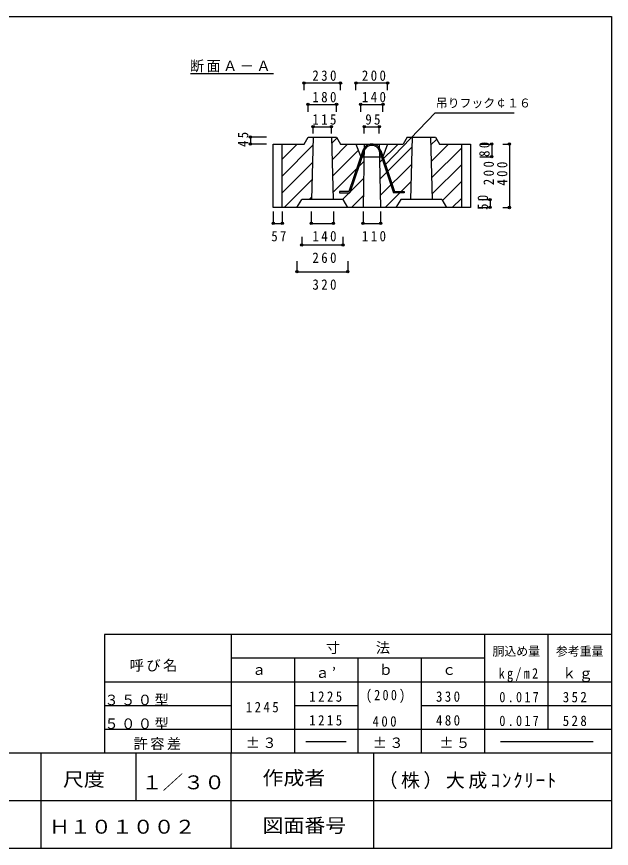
# Model space of a CAD drawing. Units: millimetres, scale not verified. Extents: x -3887 to 3913, y -2686 to 2564.
# Drawn here: x 158 to 3913, y -2686 to 2564 of the extents above; entities that cross this region are included whole.
import ezdxf
from ezdxf.enums import TextEntityAlignment as Align

# ---------------------------------------------------------------- set-up
doc = ezdxf.new("R2010")
doc.units = ezdxf.units.MM
doc.header["$LTSCALE"] = 30
doc.header["$PDMODE"] = 32
doc.header["$PDSIZE"] = 15
for name, color, linetype in [('0-1', 7, 'Continuous'), ('0-2', 7, 'Continuous'), ('0-3', 7, 'Continuous')]:
    doc.layers.add(name, color=color, linetype=linetype)
doc.styles.add('ＭＳ ゴシック', font='')
doc.styles.get('ＭＳ ゴシック').set_extended_font_data('MS Gothic')

msp = doc.modelspace()

# ---------------------------------------------------------------- linework, layer by layer
at = {"layer": '0-1'}
for p, q in [((2030.22, 1804.61), (2019.13, 1409.6)), ((2145.22, 1804.61), (2156.32, 1409.61)), ((2146.36, 1764.05), (2181.01, 1798.7)), ((2622.72, 1804.61), (2597.72, 1759.61)), ((2622.72, 1804.61), (2802.72, 1804.61)), ((2655.22, 1804.61), (2644.13, 1409.61)), ((2770.22, 1804.61), (2781.32, 1409.59)), ((2771.67, 1752.97), (2810.08, 1791.37)), ((2802.72, 1804.61), (2827.72, 1759.61)), ((1777.72, 1759.61), (1972.72, 1759.61)), ((1777.72, 1359.61), (1777.72, 1759.61)), ((1834.72, 1359.61), (1834.72, 1759.61)), ((1834.72, 1664.55), (1929.79, 1759.61)), ((1834.72, 1558.48), (2028.76, 1752.52)), ((2149.26, 1660.88), (2247.99, 1759.61)), ((2202.72, 1759.61), (2597.72, 1759.61)), ((2300.22, 1759.61), (2330.22, 1679.61)), ((2352.72, 1759.61), (2345.22, 1359.61)), ((2447.72, 1759.61), (2455.22, 1359.61)), ((2449.9, 1643.33), (2566.19, 1759.61)), ((2451.85, 1539.22), (2653.43, 1740.79)), ((2500.22, 1759.61), (2470.22, 1679.61)), ((2774.57, 1649.8), (2884.38, 1759.61)), ((2777.47, 1546.63), (2965.72, 1734.88)), ((2827.72, 1759.61), (3022.72, 1759.61)), ((2965.72, 1759.61), (2965.72, 1359.61)), ((3022.72, 1759.61), (3022.72, 1359.61)), ((2152.16, 1557.72), (2314.9, 1720.46)), ((2343.65, 1719.61), (2256.35, 1459.61)), ((2351.24, 1717.07), (2262.1, 1451.61)), ((2449.21, 1717.07), (2538.34, 1451.61)), ((2456.79, 1719.61), (2544.1, 1459.61)), ((1834.72, 1452.41), (2025.69, 1643.38)), ((2155.06, 1454.55), (2350.67, 1650.16)), ((2330.22, 1679.61), (2470.22, 1679.61)), ((2453.81, 1435.1), (2650.36, 1631.66)), ((2780.37, 1443.46), (2965.72, 1628.82)), ((1847.99, 1359.61), (2022.63, 1534.25)), ((2216.19, 1409.61), (2348.64, 1542.07)), ((2484.38, 1359.61), (2647.3, 1522.53)), ((2846.42, 1403.45), (2965.72, 1522.75)), ((2004.05, 1409.61), (2019.56, 1425.12)), ((2196.35, 1451.61), (2262.1, 1451.61)), ((2272.25, 1359.61), (2346.62, 1433.98)), ((2604.1, 1451.61), (2538.34, 1451.61)), ((1927.72, 1359.61), (1957.72, 1409.61)), ((2217.72, 1409.61), (1957.72, 1409.61)), ((2217.72, 1409.61), (2247.72, 1359.61)), ((2582.72, 1409.61), (2552.72, 1359.61)), ((2842.72, 1409.61), (2582.72, 1409.61)), ((2640.45, 1409.61), (2644.23, 1413.4)), ((2842.72, 1409.61), (2872.72, 1359.61)), ((2908.65, 1359.61), (2965.72, 1416.69)), ((3022.72, 1359.61), (1777.72, 1359.61))]:
    msp.add_line(p, q, dxfattribs=at)
for points in [[(2488.78, 1634.22), (2800.08, 1957.98), (3298.18, 1957.98)], [(1972.72, 1759.61), (1997.72, 1804.61), (2177.72, 1804.61), (2202.72, 1759.61)], [(2256.35, 1459.61), (2196.35, 1459.61), (2196.35, 1451.61)], [(2544.1, 1459.61), (2604.1, 1459.61), (2604.1, 1451.61)]]:
    msp.add_lwpolyline(points, dxfattribs=at)
for radius, start, end in [(60, 17.65561, 162.34439), (52, 17.58966, 162.41034)]:
    msp.add_arc((2400.22, 1699.61), radius, start, end, dxfattribs=at)
at = {"layer": '0-2'}
for p, q in [((1256.77, 2204.64), (1780.33, 2204.64)), ((3912.63, -1335.58), (712.63, -1335.58)), ((712.63, -1335.58), (712.63, -2085.58)), ((1512.63, -1335.58), (1512.63, -2085.58)), ((3112.63, -1335.58), (3112.63, -2085.58)), ((3512.63, -1335.58), (3512.63, -1935.58)), ((3112.63, -1485.58), (1512.63, -1485.58)), ((2312.63, -1485.58), (1912.63, -1485.58)), ((1912.63, -1485.58), (1912.63, -2085.58)), ((2312.63, -1485.58), (2312.63, -2085.58)), ((2712.63, -1485.58), (2712.63, -2085.58)), ((3912.63, -1635.58), (712.63, -1635.58)), ((1512.63, -1635.58), (712.63, -1635.58)), ((2312.63, -1635.58), (1912.63, -1635.58)), ((3912.63, -1635.58), (2712.63, -1635.58)), ((1512.63, -1785.58), (712.63, -1785.58)), ((1512.63, -1785.58), (712.63, -1785.58)), ((2312.63, -1785.58), (1912.63, -1785.58)), ((2312.63, -1785.58), (1912.63, -1785.58)), ((3912.63, -1785.58), (2712.63, -1785.58)), ((3912.63, -1785.58), (2712.63, -1785.58)), ((3912.63, -1935.58), (712.63, -1935.58)), ((1912.63, -1935.58), (712.63, -1935.58)), ((2712.63, -1935.58), (1912.63, -1935.58)), ((3912.63, -1935.58), (2712.63, -1935.58)), ((1983, -2010.58), (2238.56, -2010.58)), ((3212.96, -2010.58), (3798.71, -2010.58))]:
    msp.add_line(p, q, dxfattribs=at)
at = {"layer": '0-2', "color": 4}
for p, q in [((1972.72, 2145.98), (2202.72, 2145.98)), ((1972.72, 2100.83), (1972.72, 2145.98)), ((2202.72, 2100.83), (2202.72, 2145.98)), ((2300.22, 2145.98), (2500.22, 2145.98)), ((2300.22, 2100.83), (2300.22, 2145.98)), ((2500.22, 2100.83), (2500.22, 2145.98)), ((1997.72, 2010.53), (2177.72, 2010.53)), ((1997.72, 1962.56), (1997.72, 2010.53)), ((2177.72, 1962.56), (2177.72, 2010.53)), ((2330.22, 2010.53), (2470.22, 2010.53)), ((2330.22, 1962.56), (2330.22, 2010.53)), ((2470.22, 1962.56), (2470.22, 2010.53)), ((2030.22, 1869.43), (2145.22, 1869.43)), ((2030.22, 1827.1), (2030.22, 1869.43)), ((2145.22, 1827.1), (2145.22, 1869.43)), ((2352.72, 1869.43), (2447.72, 1869.43)), ((2352.72, 1827.1), (2352.72, 1869.43)), ((2447.72, 1827.1), (2447.72, 1869.43)), ((1633.8, 1804.61), (1633.8, 1759.61)), ((1736.27, 1804.61), (1633.8, 1804.61)), ((1736.27, 1759.61), (1633.8, 1759.61)), ((3083.25, 1759.61), (3157.41, 1759.61)), ((3157.41, 1759.61), (3157.41, 1679.61)), ((3226.95, 1759.61), (3269.47, 1759.61)), ((3269.47, 1759.61), (3269.47, 1359.61)), ((3083.25, 1679.61), (3157.41, 1679.61)), ((3073.07, 1409.97), (3147.23, 1409.97)), ((3147.23, 1409.97), (3147.23, 1359.97)), ((1778.15, 1333.54), (1778.15, 1259.38)), ((1835.15, 1333.54), (1835.15, 1259.38)), ((2018.15, 1333.54), (2018.15, 1259.38)), ((2158.15, 1333.54), (2158.15, 1259.38)), ((2345.65, 1333.54), (2345.65, 1259.38)), ((2455.65, 1333.54), (2455.65, 1259.38)), ((3073.07, 1359.97), (3147.23, 1359.97)), ((3226.95, 1359.61), (3269.47, 1359.61)), ((1778.15, 1259.38), (1835.15, 1259.38)), ((2018.15, 1259.38), (2158.15, 1259.38)), ((2345.65, 1259.38), (2455.65, 1259.38)), ((1958.15, 1175.12), (1958.15, 1123.2)), ((2218.15, 1175.12), (2218.15, 1123.2)), ((1958.15, 1123.2), (2218.15, 1123.2)), ((1928.15, 1020.61), (1928.15, 953.87)), ((2248.15, 1020.61), (2248.15, 953.87)), ((1928.15, 953.87), (2248.15, 953.87))]:
    msp.add_line(p, q, dxfattribs=at)
for p in [(1972.72, 2145.98), (2202.72, 2145.98), (2300.22, 2145.98), (2500.22, 2145.98), (1997.72, 2010.53), (2177.72, 2010.53), (2330.22, 2010.53), (2470.22, 2010.53), (2030.22, 1869.43), (2145.22, 1869.43), (2352.72, 1869.43), (2447.72, 1869.43), (1633.8, 1804.61), (1633.8, 1759.61), (3157.41, 1759.61), (3269.47, 1759.61), (3157.41, 1679.61), (3147.23, 1409.97), (3147.23, 1359.97), (3269.47, 1359.61), (1778.15, 1259.38), (1835.15, 1259.38), (2018.15, 1259.38), (2158.15, 1259.38), (2345.65, 1259.38), (2455.65, 1259.38), (1958.15, 1123.2), (2218.15, 1123.2), (1928.15, 953.87), (2248.15, 953.87)]:
    msp.add_point(p, dxfattribs=at)
at = {"layer": '0-3', "color": 2}
for p, q in [((3912.63, -2085.58), (-3887.37, -2085.58)), ((312.63, -2685.58), (312.63, -2085.58)), ((912.63, -2385.58), (912.63, -2085.58)), ((1512.63, -2685.58), (1512.63, -2085.58)), ((2412.63, -2685.58), (2412.63, -2085.58)), ((3912.63, -2385.58), (-3887.37, -2385.58)), ((3912.63, -2685.58), (-3887.37, -2685.58))]:
    msp.add_line(p, q, dxfattribs=at)
msp.add_lwpolyline([(-3887.37, -2685.58), (-3887.37, 2564.42), (3912.63, 2564.42), (3912.63, -2685.58)], dxfattribs=at)

# ---------------------------------------------------------------- texts
at = {"layer": '0-1', "color": 4, "style": 'ＭＳ ゴシック'}
msp.add_text('吊りフック￠１６', height=54.99, dxfattribs=at).set_placement((2804.23, 1974.58), align=Align.BOTTOM_LEFT)
at = {"layer": '0-2', "color": 4, "style": 'ＭＳ ゴシック'}
for s, p in [('胴込め量', (3162.36, -1485.58)), ('参考重量', (3562.36, -1485.58))]:
    msp.add_text(s, height=54.99, dxfattribs=at).set_placement(p, align=Align.BOTTOM_LEFT)
at = {"layer": '0-2', "style": 'ＭＳ ゴシック'}
for s, p in [('ｂ', (2443.37, -1610.36)), ('ａ', (1643.37, -1610.36)), ('ｃ', (2843.37, -1610.36))]:
    msp.add_text(s, height=65.98, dxfattribs=at).set_placement(p, align=Align.BOTTOM_LEFT)
at = {"layer": '0-2', "char_height": 65.98, "attachment_point": 7, "style": 'ＭＳ ゴシック'}
for s, insert in [('\\T1.17;断面Ａ－Ａ', (1250.97, 2212.47)), ('\\T1.38;\\W0.9;230', (2025.22, 2158.48)), ('\\T1.38;\\W0.9;200', (2337.72, 2158.48)), ('\\T1.38;\\W0.9;180', (2025.22, 2023.03)), ('\\T1.38;\\W0.9;140', (2337.72, 2023.03)), ('\\T1.38;\\W0.9;115', (2025.22, 1881.93)), ('\\T1.36;\\W0.9;95', (2359.6, 1881.93)), ('\\T1.36;\\W0.9;57', (1766.02, 1145.05)), ('\\T1.38;\\W0.9;140', (2025.65, 1145.05)), ('\\T1.38;\\W0.9;110', (2338.15, 1145.05)), ('\\T1.38;\\W0.9;260', (2025.65, 1008.87)), ('\\T1.38;\\W0.9;320', (2025.65, 839.53)), ('\\T1.17;寸\u3000\u3000法', (2110.18, -1459.14)), ('\\T1.17;呼び名', (872.09, -1570.96)), ('\\T1.17;ａ’', (2043.37, -1610.36)), ('\\T1.38;\\W0.85;kg/m2', (3201.54, -1635.58)), ('\\T1.17;ｋｇ', (3601.54, -1635.58)), ('\\T1.38;\\W0.85;(200)', (2362.79, -1767.83)), ('\\T1.17;３５０型', (712.63, -1785.58)), ('\\T1.38;\\W0.9;1225', (2005.62, -1761.11)), ('\\T1.38;\\W0.9;330', (2805.62, -1761.11)), ('\\T1.38;\\W0.85;0.017', (3205.61, -1764.35)), ('\\T1.38;\\W0.9;352', (3605.61, -1764.35)), ('\\T1.38;\\W0.9;1245', (1604.95, -1827.86)), ('\\T1.17;５００型', (712.63, -1935.58)), ('\\T1.38;\\W0.9;1215', (2005.62, -1911.11)), ('\\T1.38;\\W0.9;400', (2404.95, -1917.83)), ('\\T1.38;\\W0.9;480', (2805.62, -1911.11)), ('\\T1.38;\\W0.85;0.017', (3205.61, -1914.35)), ('\\T1.38;\\W0.9;528', (3605.61, -1914.35)), ('\\T1.17;許容差', (896.76, -2064.96)), ('\\T1.17;±３', (1604.34, -2053.17)), ('\\T1.17;±３', (2405.68, -2053.17)), ('\\T1.17;±５', (2826.57, -2053.17))]:
    msp.add_mtext(s, dxfattribs=dict(at, insert=insert))
at = {"layer": '0-2', "char_height": 65.98, "attachment_point": 7, "rotation": 90, "style": 'ＭＳ ゴシック'}
for s, insert in [('\\T1.36;\\W0.9;45', (1621.3, 1741.49)), ('\\T1.36;\\W0.9;80', (3144.91, 1678.99)), ('\\T1.38;\\W0.9;200', (3171.92, 1500.55)), ('\\T1.38;\\W0.9;400', (3256.97, 1497.11)), ('\\T1.36;\\W0.9;50', (3134.73, 1344.34))]:
    msp.add_mtext(s, dxfattribs=dict(at, insert=insert))
at = {"layer": '0-3', "style": 'ＭＳ ゴシック', "width": 1.1}
for s, p in [('尺度', (451.12, -2320.23)), ('作成者', (1710.6, -2311.3)), ('１／３０', (946.24, -2339.17)), ('Ｈ１０１００２', (363.28, -2619.3)), ('図面番号', (1710.6, -2611.3))]:
    msp.add_text(s, height=87.98, dxfattribs=at).set_placement(p, align=Align.BOTTOM_LEFT)
at = {"layer": '0-3', "insert": (2443.06, -2311.3), "char_height": 87.98, "attachment_point": 7, "style": 'ＭＳ ゴシック'}
msp.add_mtext('\\T1.18;（株）大成ｺﾝｸﾘｰﾄ', dxfattribs=at)

doc.saveas('drawing.dxf')
